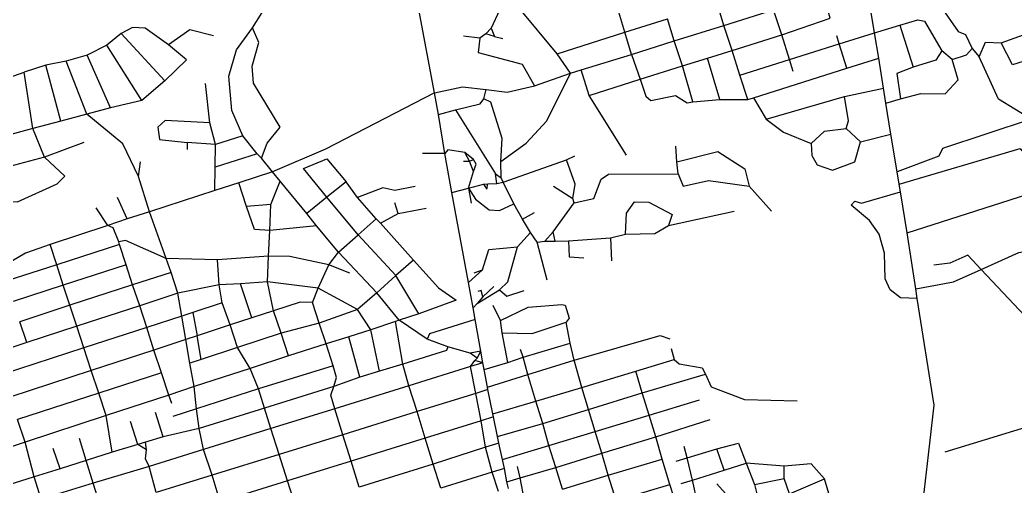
# Model space of a CAD drawing. Header units: metres. Extents: x 609554 to 651406, y 4826501 to 4857446.
# Drawn here: x 626552 to 630719, y 4843043 to 4844996 of the extents above; entities that cross this region are included whole.
import ezdxf

# ---------------------------------------------------------------- set-up
doc = ezdxf.new("R2010")
doc.units = ezdxf.units.M

msp = doc.modelspace()

# ---------------------------------------------------------------- linework, layer by layer
at = {"layer": 'ROADS'}
for points in [[(630191.9, 4845226.7), (630264.2, 4845148.9), (630292.3, 4845083.1), (630325.2, 4845068.8), (630369.7, 4845074.2), (630406.3, 4845053.7), (630480.6, 4844946.8), (630510.9, 4844934.1), (630539.6, 4844876.7)], [(629742.1, 4844933.1), (629945, 4845003.7), (629917.3, 4845101.9)], [(627526.4, 4844963.4), (627606.4, 4845092.1)], [(628617, 4845072.6), (628559.8, 4845036.9), (628524.9, 4844960.7)], [(629085.6, 4844943.9), (629051.8, 4845056.4)], [(629499.7, 4844972.2), (629471.2, 4845066.6)], [(630130.1, 4844942), (630109, 4845068.9)], [(628287.8, 4844690.2), (628222.6, 4845039.3)], [(628801.8, 4844853.7), (628643.5, 4845043.1)], [(629499.7, 4844972.2), (629707.9, 4845038.1)], [(629742.1, 4844933.1), (629707.9, 4845038.1)], [(629085.6, 4844943.9), (629263.9, 4845000.6)], [(629291.6, 4844908), (629263.9, 4845000.6)], [(629291.6, 4844908), (629499.7, 4844972.2)], [(629533.8, 4844868), (629499.7, 4844972.2)], [(630130.1, 4844942), (630236.5, 4844973.7)], [(630236.5, 4844973.7), (630311.9, 4844995.9), (630340.2, 4844990.3), (630412.4, 4844866)], [(630236.5, 4844973.7), (630292.7, 4844797.5)], [(630660.7, 4844899.5), (630917.4, 4844992.6)], [(626975.5, 4844939.2), (626916.2, 4844890.4)], [(627174.5, 4844891), (627076.3, 4844961.1), (627023.5, 4844964.4), (626975.5, 4844939.2)], [(627159.2, 4844740.1), (626975.5, 4844939.2)], [(627362.3, 4844928.5), (627263.6, 4844954.5), (627174.5, 4844891)], [(627486.1, 4844510.8), (627438.8, 4844616.9), (627426.6, 4844760.1), (627458.3, 4844870.8), (627526.4, 4844963.4)], [(627563.9, 4844416), (627587.1, 4844479.5), (627641.9, 4844545.9), (627529.5, 4844731.3), (627524.2, 4844802.3), (627552.9, 4844901.6), (627526.4, 4844963.4)], [(628478.3, 4844919.1), (628409, 4844928.3)], [(628503.4, 4844937.2), (628478.3, 4844919.1)], [(628524.9, 4844960.7), (628503.4, 4844937.2)], [(628539.7, 4844926.8), (628503.4, 4844937.2)], [(628524.9, 4844960.7), (628539.7, 4844926.8)], [(628801.8, 4844853.7), (629085.6, 4844943.9)], [(629113.1, 4844851), (629085.6, 4844943.9)], [(629533.8, 4844868), (629742.1, 4844933.1)], [(629774, 4844829.9), (629742.1, 4844933.1)], [(629982.4, 4844895.9), (629972.2, 4844929.1)], [(629982.4, 4844895.9), (630130.1, 4844942)], [(630147.9, 4844835.5), (630130.1, 4844942)], [(626916.2, 4844890.4), (626833.4, 4844847.8)], [(627062.8, 4844658.9), (626916.2, 4844890.4)], [(627159.2, 4844740.1), (627250.1, 4844828.2), (627174.5, 4844891)], [(628478.3, 4844919.1), (628471.5, 4844859.1), (628655.5, 4844810.6), (628706.7, 4844719.7)], [(628539.7, 4844926.8), (628573.7, 4844918.7)], [(629113.1, 4844851), (629291.6, 4844908)], [(629326.2, 4844803.5), (629291.6, 4844908)], [(629774, 4844829.9), (629982.4, 4844895.9)], [(630014.2, 4844793.3), (629982.4, 4844895.9)], [(630569.1, 4844840.7), (630595.7, 4844902.4), (630660.7, 4844899.5)], [(630964.3, 4844905.1), (630898.8, 4844867.3), (630708.6, 4844807.2), (630660.7, 4844899.5)], [(626833.4, 4844847.8), (626745.5, 4844823.4)], [(626931.7, 4844627.8), (626833.4, 4844847.8)], [(628856.8, 4844773.4), (628801.8, 4844853.7)], [(628902.7, 4844786.4), (629113.1, 4844851)], [(629113.1, 4844851), (629149.1, 4844747.7)], [(629430.9, 4844836.2), (629533.8, 4844868)], [(629566.7, 4844764), (629533.8, 4844868)], [(630412.4, 4844866), (630387.6, 4844827.7), (630292.7, 4844797.5)], [(630456.2, 4844829.5), (630412.4, 4844866)], [(630456.2, 4844829.5), (630515.7, 4844849), (630539.6, 4844876.7)], [(630539.6, 4844876.7), (630569.1, 4844840.7)], [(626660.1, 4844806.5), (626569.2, 4844776.6)], [(626745.5, 4844823.4), (626660.1, 4844806.5)], [(626722.9, 4844572.1), (626660.1, 4844806.5)], [(626831.9, 4844600.8), (626745.5, 4844823.4)], [(629149.1, 4844747.7), (629326.2, 4844803.5)], [(629326.2, 4844803.5), (629430.9, 4844836.2)], [(629369.8, 4844652.8), (629326.2, 4844803.5)], [(629482.2, 4844661.9), (629430.9, 4844836.2)], [(629566.7, 4844764), (629774, 4844829.9)], [(629789.9, 4844780.4), (629774, 4844829.9)], [(630014.2, 4844793.3), (630147.9, 4844835.5)], [(630168.1, 4844710.3), (630147.9, 4844835.5)], [(630239.2, 4844664.9), (630324.4, 4844688), (630426.5, 4844686.4), (630481, 4844744.5), (630456.2, 4844829.5)], [(630786.6, 4844580.2), (630649.3, 4844663.5), (630569.1, 4844840.7)], [(626513.6, 4844516.1), (626486.9, 4844613.3), (626483.6, 4844745.6), (626569.2, 4844776.6)], [(626606.5, 4844540.8), (626569.2, 4844776.6)], [(628565.3, 4844402.8), (628672, 4844479.8), (628758.9, 4844572.9), (628856.8, 4844773.4)], [(628706.7, 4844719.7), (628856.8, 4844773.4)], [(628856.8, 4844773.4), (628902.7, 4844786.4)], [(628935.7, 4844679.2), (628902.7, 4844786.4)], [(629599.3, 4844662.5), (629566.7, 4844764)], [(629623.3, 4844669.8), (630014.2, 4844793.3)], [(630292.7, 4844797.5), (630224.5, 4844771.2), (630239.2, 4844664.9)], [(627159.2, 4844740.1), (627062.8, 4844658.9)], [(627347, 4844565.3), (627328.8, 4844730.1)], [(628504.4, 4844704.2), (628592.5, 4844693.7), (628706.7, 4844719.7)], [(628935.7, 4844679.2), (629149.1, 4844747.7)], [(629149.1, 4844747.7), (629173, 4844675.8), (629193.3, 4844657.9), (629297.6, 4844678.8), (629345.8, 4844649), (629369.8, 4844652.8)], [(628287.8, 4844690.2), (627832.2, 4844454.4), (627609.3, 4844359.3)], [(628287.8, 4844690.2), (628405.5, 4844716.1), (628504.4, 4844704.2)], [(628304.5, 4844599.1), (628287.8, 4844690.2)], [(628495.2, 4844665.7), (628504.4, 4844704.2)], [(629092.3, 4844429.3), (628935.7, 4844679.2)], [(630005.3, 4844675.2), (630168.1, 4844710.3)], [(630178.1, 4844647.6), (630168.1, 4844710.3)], [(627062.8, 4844658.9), (626931.7, 4844627.8)], [(628375.4, 4844619), (628478.7, 4844643.6), (628495.2, 4844665.7)], [(628565.3, 4844402.8), (628571.9, 4844498.7), (628523.4, 4844651.9), (628495.2, 4844665.7)], [(629369.8, 4844652.8), (629482.2, 4844661.9)], [(629482.2, 4844661.9), (629599.3, 4844662.5)], [(629599.3, 4844662.5), (629623.3, 4844669.8)], [(629623.3, 4844669.8), (629676.8, 4844579.8)], [(629676.8, 4844579.8), (630005.3, 4844675.2)], [(630012.4, 4844541.5), (630021.6, 4844573.3), (630005.3, 4844675.2)], [(630178.1, 4844647.6), (630239.2, 4844664.9)], [(630198.3, 4844516.9), (630178.1, 4844647.6)], [(626831.9, 4844600.8), (626722.9, 4844572.1)], [(626931.7, 4844627.8), (626831.9, 4844600.8)], [(627049.1, 4844339.8), (626982.9, 4844476.2), (626831.9, 4844600.8)], [(628304.5, 4844599.1), (628375.4, 4844619)], [(628330.8, 4844436.5), (628304.5, 4844599.1)], [(628375.4, 4844619), (628543.3, 4844351.2)], [(626722.9, 4844572.1), (626606.5, 4844540.8)], [(627347, 4844565.3), (627160, 4844574.4), (627129.8, 4844546.4), (627135.9, 4844495.4), (627252.4, 4844482.2)], [(627371.6, 4844473.9), (627347, 4844565.3)], [(629676.8, 4844579.8), (629749.6, 4844526.1), (629864.7, 4844478.2)], [(630786.6, 4844580.2), (630414.9, 4844457), (630399.4, 4844425.2), (630225.3, 4844359.7)], [(626606.5, 4844540.8), (626513.6, 4844516.1)], [(626654.5, 4844421.2), (626606.5, 4844540.8)], [(627486.1, 4844510.8), (627371.6, 4844473.9)], [(627545.5, 4844434.8), (627486.1, 4844510.8)], [(629864.7, 4844478.2), (629920.7, 4844529.3), (630012.4, 4844541.5)], [(630012.4, 4844541.5), (630072.1, 4844485.4)], [(630072.1, 4844485.4), (630198.3, 4844516.9)], [(630225.3, 4844359.7), (630198.3, 4844516.9)], [(626819.1, 4844482.7), (626654.5, 4844421.2)], [(627252.4, 4844482.2), (627252.5, 4844453.1)], [(627371.6, 4844473.9), (627252.4, 4844482.2)], [(627370, 4844378.2), (627371.6, 4844473.9)], [(629864.7, 4844478.2), (629868.1, 4844428.1), (629890.2, 4844389.1), (629954.5, 4844366.2), (630047.9, 4844401.2), (630072.1, 4844485.4)], [(626654.5, 4844421.2), (626507.9, 4844381.5), (626448.4, 4844398.6), (626404.3, 4844443.4)], [(627545.5, 4844434.8), (627370, 4844378.2)], [(627563.9, 4844416), (627545.5, 4844434.8)], [(628330.8, 4844436.5), (628238.1, 4844436.8)], [(628414.4, 4844440.4), (628343.7, 4844451.4), (628330.8, 4844436.5)], [(628361.2, 4844272.5), (628330.8, 4844436.5)], [(628451.6, 4844411.6), (628414.4, 4844440.4)], [(628433.9, 4844404.7), (628414.4, 4844440.4)], [(629303, 4844401.6), (629298.4, 4844467.1)], [(629303, 4844401.6), (629474.8, 4844444.2), (629587.5, 4844372), (629605.9, 4844298.6)], [(630233.4, 4844307.6), (630739.6, 4844457.4), (630747.2, 4844447.2)], [(626428.8, 4844237), (626541.5, 4844233.4), (626708.1, 4844309), (626740, 4844340.5), (626654.5, 4844421.2)], [(627049.1, 4844339.8), (627056.9, 4844401.7)], [(627609.3, 4844359.3), (627563.9, 4844416)], [(627837.5, 4844252.7), (627739, 4844373.2), (627837.5, 4844413.7), (627918.7, 4844317.6)], [(628410, 4844403.4), (628433.9, 4844404.7)], [(628433.9, 4844404.7), (628451.6, 4844411.6)], [(628450.8, 4844360.7), (628433.9, 4844404.7)], [(628450.8, 4844360.7), (628462.6, 4844391), (628451.6, 4844411.6)], [(628566.8, 4844334.3), (628565.3, 4844402.8)], [(628575.7, 4844315.9), (628840.6, 4844409.7)], [(628840.6, 4844409.7), (628876, 4844425.7)], [(628867.1, 4844248.1), (628876.7, 4844307.5), (628840.6, 4844409.7)], [(629307.9, 4844351.3), (629303, 4844401.6)], [(627368.2, 4844280.6), (627370, 4844378.2)], [(627609.3, 4844359.3), (627468.5, 4844313.8)], [(627642, 4844320.5), (627609.3, 4844359.3)], [(628430.8, 4844291.5), (628450.8, 4844360.7)], [(628549.4, 4844309.8), (628543.3, 4844351.2)], [(628543.3, 4844351.2), (628566.8, 4844334.3)], [(628873.3, 4844229.9), (628954.5, 4844248.2), (628985.6, 4844329.2), (629016.6, 4844349.3), (629307.9, 4844351.3)], [(629307.9, 4844351.3), (629329.2, 4844298.8), (629434.6, 4844323.1), (629605.9, 4844298.6)], [(630233.4, 4844307.6), (630225.3, 4844359.7)], [(627095.3, 4844192.1), (627049.1, 4844339.8)], [(627468.5, 4844313.8), (627368.2, 4844280.6)], [(627500.6, 4844214.4), (627468.5, 4844313.8)], [(627603.2, 4844221.9), (627642, 4844320.5)], [(627753.7, 4844184.6), (627642, 4844320.5)], [(627918.7, 4844317.6), (627837.5, 4844252.7)], [(627966.2, 4844251.8), (627918.7, 4844317.6)], [(628430.8, 4844291.5), (628492.7, 4844307.6)], [(628492.7, 4844307.6), (628511.2, 4844309.6)], [(628492.7, 4844307.6), (628507.8, 4844287.2), (628511.2, 4844309.6)], [(628511.2, 4844309.6), (628549.4, 4844309.8)], [(628549.4, 4844309.8), (628575.7, 4844315.9)], [(628575.7, 4844315.9), (628566.8, 4844334.3)], [(628620.3, 4844224.7), (628575.7, 4844315.9)], [(630238.7, 4844275.4), (630233.4, 4844307.6)], [(627368.2, 4844280.6), (627095.3, 4844192.1)], [(628206.8, 4844297.7), (628122.6, 4844281.7), (628071.3, 4844291.7), (627966.2, 4844251.8)], [(628361.2, 4844272.5), (628430.8, 4844291.5)], [(628430.7, 4843896.3), (628361.2, 4844272.5)], [(628430.8, 4844291.5), (628442.2, 4844227.5)], [(628430.8, 4844291.5), (628459.4, 4844245.3), (628517.1, 4844199.7), (628560.5, 4844196.8), (628620.3, 4844224.7)], [(628786, 4844298.9), (628867.1, 4844248.1)], [(629605.9, 4844298.6), (629699.3, 4844194.6)], [(630309.4, 4843829.1), (630239.9, 4843832.1), (630195.8, 4843864.7), (630174.4, 4843910.4), (630172.5, 4844018.8), (630149.9, 4844097.8), (630109.4, 4844155.2), (630033, 4844219.1), (630047.9, 4844237), (630075.6, 4844227.6), (630238.7, 4844275.4)], [(630266.9, 4844103.7), (630238.7, 4844275.4)], [(630266.9, 4844103.7), (630842, 4844288.4), (630877.1, 4844192.3), (631021.7, 4844242.1)], [(627000.6, 4844161.9), (626960.7, 4844252.3)], [(627603.2, 4844221.9), (627500.6, 4844214.4)], [(627598, 4844112.9), (627603.2, 4844221.9)], [(627837.5, 4844252.7), (627753.7, 4844184.6)], [(627968.5, 4844095.2), (627837.5, 4844252.7)], [(628043.7, 4844162.7), (627966.2, 4844251.8)], [(628136.2, 4844184.5), (628122.1, 4844229.7)], [(628656.1, 4844160.5), (628620.3, 4844224.7)], [(628784.8, 4844108.5), (628873.3, 4844229.9)], [(628873.3, 4844229.9), (628867.1, 4844248.1)], [(629088.1, 4844097.7), (629092.3, 4844186.7), (629125.8, 4844234.2), (629185.8, 4844231.7), (629283.3, 4844180.6), (629267.6, 4844133.8)], [(626920.5, 4844134.9), (626871.5, 4844208.3)], [(627095.3, 4844192.1), (627000.6, 4844161.9)], [(627164, 4843995.8), (627095.3, 4844192.1)], [(627598, 4844112.9), (627533.7, 4844117.7), (627500.6, 4844214.4)], [(627794.2, 4844133.3), (627753.7, 4844184.6)], [(628061.2, 4844143.9), (628136.2, 4844184.5)], [(628136.2, 4844184.5), (628253, 4844207.5)], [(628656.1, 4844160.5), (628707.2, 4844189.3)], [(629267.6, 4844133.8), (629542.1, 4844194.3)], [(627000.6, 4844161.9), (626920.5, 4844134.9)], [(627968.5, 4844095.2), (628043.7, 4844162.7)], [(628061.2, 4844143.9), (628043.7, 4844162.7)], [(628200.4, 4843989.8), (628061.2, 4844143.9)], [(628690.1, 4844105.8), (628656.1, 4844160.5)], [(626920.5, 4844134.9), (626678.3, 4844055.2)], [(626965.8, 4844066.4), (626942.5, 4844124.3), (626920.5, 4844134.9)], [(627593.6, 4844005.4), (627598, 4844112.9)], [(627794.2, 4844133.3), (627598, 4844112.9)], [(627886.1, 4844022.1), (627794.2, 4844133.3)], [(627886.1, 4844022.1), (627968.5, 4844095.2)], [(628126.6, 4843924.6), (627968.5, 4844095.2)], [(628635.5, 4844044.6), (628690.1, 4844105.8)], [(628718.2, 4844064.2), (628690.1, 4844105.8)], [(628750.4, 4844068.3), (628784.8, 4844108.5)], [(628792.6, 4844069.5), (628784.8, 4844108.5)], [(629024.6, 4844083.5), (629088.1, 4844097.7)], [(629088.1, 4844097.7), (629211.2, 4844100.3), (629267.6, 4844133.8)], [(630302.8, 4843869.1), (630266.9, 4844103.7)], [(626678.3, 4844055.2), (626575.9, 4844018.7), (626473.8, 4843959.2)], [(626706, 4843969.5), (626678.3, 4844055.2)], [(626969.4, 4844054.7), (626706, 4843969.5)], [(627164, 4843995.8), (626994.4, 4844071.8), (626965.8, 4844066.4)], [(626969.4, 4844054.7), (626965.8, 4844066.4)], [(626997.3, 4843969.3), (626969.4, 4844054.7)], [(628718.2, 4844064.2), (628750.4, 4844068.3)], [(628759.2, 4843906), (628718.2, 4844064.2)], [(628750.4, 4844068.3), (628792.6, 4844069.5)], [(628792.6, 4844069.5), (628849.1, 4844070)], [(628849.1, 4844070), (629024.6, 4844083.5)], [(628849.1, 4844070), (628851.8, 4844003), (628913.5, 4843999.2)], [(629024.6, 4844083.5), (629028.6, 4843986)], [(627845.3, 4843969.9), (627886.1, 4844022.1)], [(628046.3, 4843852.4), (627886.1, 4844022.1)], [(628488.3, 4843948.9), (628515.6, 4844033.9), (628635.5, 4844044.6)], [(628559.5, 4843864.3), (628594.6, 4843898.8), (628635.5, 4844044.6)], [(630576.6, 4843949.6), (630521.4, 4844010.8), (630445.5, 4843976.4), (630378.1, 4843968.9)], [(630576.6, 4843949.6), (630735, 4844020.7), (630814.1, 4844035.7)], [(626706, 4843969.5), (626493, 4843900.6)], [(626732.6, 4843885), (626706, 4843969.5)], [(626997.3, 4843969.3), (626732.6, 4843885)], [(627024.1, 4843886.3), (626997.3, 4843969.3)], [(627185.8, 4843937.2), (627164, 4843995.8)], [(627379.7, 4843990.7), (627164, 4843995.8)], [(627593.6, 4844005.4), (627379.7, 4843990.7)], [(627386.5, 4843885.6), (627379.7, 4843990.7)], [(627589.2, 4843899), (627593.6, 4844005.4)], [(627845.3, 4843969.9), (627682.3, 4844004.9), (627593.6, 4844005.4)], [(627800.9, 4843871.4), (627845.3, 4843969.9)], [(627933.4, 4843934.3), (627845.3, 4843969.9)], [(628200.4, 4843989.8), (628126.6, 4843924.6)], [(628200.4, 4843989.8), (628305.4, 4843872.9), (628379.3, 4843821.2), (628222.3, 4843764.3)], [(627185.8, 4843937.2), (627024.1, 4843886.3)], [(627212.6, 4843850.6), (627185.8, 4843937.2)], [(628430.7, 4843896.3), (628488.3, 4843948.9)], [(628453.4, 4843935.7), (628488.3, 4843948.9)], [(630302.8, 4843869.1), (630461.3, 4843897.8), (630576.6, 4843949.6)], [(630576.6, 4843949.6), (631101.5, 4843393.4)], [(627024.1, 4843886.3), (626760.8, 4843800.5)], [(627053.6, 4843797.3), (627024.1, 4843886.3)], [(627386.5, 4843885.6), (627212.6, 4843850.6)], [(627475.9, 4843890.6), (627386.5, 4843885.6)], [(627399.6, 4843811.1), (627386.5, 4843885.6)], [(627589.2, 4843899), (627475.9, 4843890.6)], [(627523.4, 4843747.6), (627475.9, 4843890.6)], [(627614.4, 4843777.3), (627589.2, 4843899)], [(627800.9, 4843871.4), (627589.2, 4843899)], [(628126.6, 4843924.6), (628046.3, 4843852.4)], [(628222.3, 4843764.3), (628126.6, 4843924.6)], [(628449.5, 4843789.1), (628430.7, 4843896.3)], [(626732.6, 4843885), (626523.6, 4843816.6)], [(626760.8, 4843800.5), (626732.6, 4843885)], [(627212.6, 4843850.6), (627053.6, 4843797.3)], [(627229.4, 4843755.1), (627212.6, 4843850.6)], [(627777, 4843811.8), (627800.9, 4843871.4)], [(627966.2, 4843782), (627800.9, 4843871.4)], [(628046.3, 4843852.4), (627966.2, 4843782)], [(628140, 4843737.2), (628046.3, 4843852.4)], [(628466.6, 4843807), (628559.5, 4843864.3)], [(628490.1, 4843835.3), (628483.6, 4843862.6), (628469.2, 4843857.3)], [(628536.7, 4843878.5), (628490.1, 4843835.3)], [(628559.5, 4843864.3), (628591.5, 4843838.3), (628663.3, 4843862.2)], [(630309.4, 4843829.1), (630302.8, 4843869.1)], [(627399.6, 4843811.1), (627275.5, 4843770.1)], [(627432.1, 4843717.6), (627399.6, 4843811.1)], [(627777, 4843811.8), (627725.5, 4843812.8), (627614.4, 4843777.3)], [(627805.1, 4843725.7), (627777, 4843811.8)], [(628449.5, 4843789.1), (628466.6, 4843807)], [(628490.1, 4843835.3), (628466.6, 4843807)], [(628564.2, 4843736.2), (628680.8, 4843792.1), (628821.7, 4843803.4), (628835.4, 4843800.2), (628851.2, 4843746.7), (628839.9, 4843729.8)], [(630355.8, 4843173.7), (630379.9, 4843381.1), (630309.4, 4843829.1)], [(626760.8, 4843800.5), (626551.8, 4843731)], [(626790.4, 4843712.8), (626760.8, 4843800.5)], [(627053.6, 4843797.3), (626790.4, 4843712.8)], [(627082.8, 4843707.8), (627053.6, 4843797.3)], [(627275.5, 4843770.1), (627229.4, 4843755.1)], [(627275.5, 4843770.1), (627293.9, 4843671.9)], [(627614.4, 4843777.3), (627523.4, 4843747.6)], [(627645.7, 4843683), (627614.4, 4843777.3)], [(627966.2, 4843782), (627805.1, 4843725.7)], [(628021.2, 4843697.8), (627966.2, 4843782)], [(628222.3, 4843764.3), (628140, 4843737.2)], [(628457.8, 4843740.1), (628449.5, 4843789.1)], [(628564.2, 4843736.2), (628533.8, 4843798.8)], [(626580.4, 4843643.8), (626551.8, 4843731)], [(627229.4, 4843755.1), (627082.8, 4843707.8)], [(627246.9, 4843656.3), (627229.4, 4843755.1)], [(627523.4, 4843747.6), (627432.1, 4843717.6)], [(627805.1, 4843725.7), (627645.7, 4843683)], [(627834.1, 4843638), (627805.1, 4843725.7)], [(628124.6, 4843731.7), (628021.2, 4843697.8)], [(628140, 4843737.2), (628124.6, 4843731.7)], [(628155.7, 4843554.1), (628124.6, 4843731.7)], [(628256.8, 4843658.1), (628140, 4843737.2)], [(628457.8, 4843740.1), (628266.6, 4843680.9), (628256.8, 4843658.1)], [(628481.6, 4843608.3), (628457.8, 4843740.1)], [(628570.8, 4843685.2), (628564.2, 4843736.2)], [(628570.8, 4843685.2), (628696.3, 4843681.4), (628839.9, 4843729.8)], [(628855.8, 4843641.9), (628839.9, 4843729.8)], [(626790.4, 4843712.8), (626580.4, 4843643.8)], [(626819.3, 4843622.5), (626790.4, 4843712.8)], [(627082.8, 4843707.8), (626819.3, 4843622.5)], [(627112.7, 4843611.8), (627082.8, 4843707.8)], [(627432.1, 4843717.6), (627293.9, 4843671.9)], [(627462.6, 4843623.4), (627432.1, 4843717.6)], [(627645.7, 4843683), (627462.6, 4843623.4)], [(627676.3, 4843589), (627645.7, 4843683)], [(628021.2, 4843697.8), (627929.4, 4843667.4)], [(628057.8, 4843523.5), (628021.2, 4843697.8)], [(628594.6, 4843560.6), (628570.8, 4843685.2)], [(626580.4, 4843643.8), (626449.3, 4843601.3)], [(627246.9, 4843656.3), (627112.7, 4843611.8)], [(627293.9, 4843671.9), (627246.9, 4843656.3)], [(627263.9, 4843557.6), (627246.9, 4843656.3)], [(627311.1, 4843572.5), (627293.9, 4843671.9)], [(627834.1, 4843638), (627676.3, 4843589)], [(627929.4, 4843667.4), (627834.1, 4843638)], [(627863.2, 4843547.1), (627834.1, 4843638)], [(627975.7, 4843498.7), (627929.4, 4843667.4)], [(628343.3, 4843626.1), (628256.8, 4843658.1)], [(628659, 4843582.5), (628855.8, 4843641.9)], [(628872.6, 4843570.9), (628855.8, 4843641.9)], [(628872.6, 4843570.9), (629232.2, 4843673.9), (629273.5, 4843659.6)], [(626819.3, 4843622.5), (626478, 4843509.8)], [(626850.1, 4843527.6), (626819.3, 4843622.5)], [(627112.7, 4843611.8), (626850.1, 4843527.6)], [(627144.8, 4843517.4), (627112.7, 4843611.8)], [(627462.6, 4843623.4), (627311.1, 4843572.5)], [(627515.5, 4843535), (627462.6, 4843623.4)], [(628343.3, 4843626.1), (628337.6, 4843610.4), (628155.7, 4843554.1)], [(628438, 4843599), (628343.3, 4843626.1)], [(628481.6, 4843608.3), (628438, 4843599)], [(628467.2, 4843579.3), (628438, 4843599)], [(628467.2, 4843579.3), (628481.6, 4843608.3)], [(628490.5, 4843559), (628481.6, 4843608.3)], [(628659, 4843582.5), (628648, 4843614.7)], [(629279.2, 4843619.1), (629291.5, 4843572.9)], [(627311.1, 4843572.5), (627263.9, 4843557.6)], [(627282.3, 4843459.4), (627263.9, 4843557.6)], [(627676.3, 4843589), (627515.5, 4843535)], [(628155.7, 4843554.1), (628057.8, 4843523.5)], [(628181, 4843463), (628155.7, 4843554.1)], [(628438.9, 4843543.4), (628456.5, 4843568.6)], [(628490.5, 4843559), (628438.9, 4843543.4)], [(628456.5, 4843568.6), (628467.2, 4843579.3)], [(628490.5, 4843559), (628456.5, 4843568.6)], [(628495.3, 4843530.7), (628490.5, 4843559)], [(628495.3, 4843530.7), (628594.6, 4843560.6)], [(628594.6, 4843560.6), (628659, 4843582.5)], [(628679.3, 4843510.8), (628659, 4843582.5)], [(628679.3, 4843510.8), (628872.6, 4843570.9)], [(628904.8, 4843455.5), (628872.6, 4843570.9)], [(629130.7, 4843524.7), (629291.5, 4843572.9)], [(629291.5, 4843572.9), (629312.7, 4843555.5), (629408.1, 4843537.5), (629422.6, 4843511.9)], [(626850.1, 4843527.6), (626510.4, 4843414.9)], [(626882.2, 4843432.3), (626850.1, 4843527.6)], [(627144.8, 4843517.4), (626882.2, 4843432.3)], [(627175.4, 4843424.2), (627144.8, 4843517.4)], [(627515.5, 4843535), (627282.3, 4843459.4)], [(627551.6, 4843449.5), (627515.5, 4843535)], [(627863.2, 4843547.1), (627551.6, 4843449.5)], [(627866.1, 4843460), (627877.4, 4843498.3), (627863.2, 4843547.1)], [(628057.8, 4843523.5), (627975.7, 4843498.7)], [(628438.9, 4843543.4), (628181, 4843463)], [(628460.5, 4843431.2), (628438.9, 4843543.4)], [(628509.6, 4843457.3), (628495.3, 4843530.7)], [(628509.6, 4843457.3), (628679.3, 4843510.8)], [(628712.8, 4843399), (628679.3, 4843510.8)], [(628904.8, 4843455.5), (629130.7, 4843524.7)], [(629157.4, 4843433.2), (629130.7, 4843524.7)], [(629157.4, 4843433.2), (629422.6, 4843511.9)], [(629422.6, 4843511.9), (629446.9, 4843458.9), (629585.9, 4843405.7), (629806.6, 4843399.5)], [(627975.7, 4843498.7), (627866.1, 4843460)], [(626882.2, 4843432.3), (626542.2, 4843321.4)], [(626913.2, 4843338.3), (626882.2, 4843432.3)], [(627282.3, 4843459.4), (627175.4, 4843424.2)], [(627291.5, 4843366.7), (627282.3, 4843459.4)], [(627551.6, 4843449.5), (627291.5, 4843366.7)], [(627576.1, 4843368.7), (627551.6, 4843449.5)], [(627866.1, 4843460), (627576.1, 4843368.7)], [(627870.3, 4843367), (627854, 4843423.2), (627866.1, 4843460)], [(628181, 4843463), (627870.3, 4843367)], [(628215.1, 4843354.8), (628181, 4843463)], [(628460.5, 4843431.2), (628215.1, 4843354.8)], [(628511.3, 4843446.8), (628460.5, 4843431.2)], [(628483.7, 4843316.5), (628460.5, 4843431.2)], [(628511.3, 4843446.8), (628509.6, 4843457.3)], [(628532.5, 4843344.8), (628511.3, 4843446.8)], [(628712.8, 4843399), (628904.8, 4843455.5)], [(628933.3, 4843363.5), (628904.8, 4843455.5)], [(628933.3, 4843363.5), (629157.4, 4843433.2)], [(629186.4, 4843340.4), (629157.4, 4843433.2)], [(627175.4, 4843424.2), (626913.2, 4843338.3)], [(627187.5, 4843388.3), (627175.4, 4843424.2)], [(628532.5, 4843344.8), (628712.8, 4843399)], [(628742.3, 4843304.8), (628712.8, 4843399)], [(629186.4, 4843340.4), (629397.1, 4843404.2)], [(630426.7, 4843186.3), (631101.5, 4843393.4)], [(627151.9, 4843248.9), (627120.3, 4843351.1)], [(627291.5, 4843366.7), (627192, 4843334.7)], [(627302.5, 4843284.5), (627291.5, 4843366.7)], [(627576.1, 4843368.7), (627302.5, 4843284.5)], [(627603.3, 4843283.9), (627576.1, 4843368.7)], [(627870.3, 4843367), (627603.3, 4843283.9)], [(627904.1, 4843258), (627870.3, 4843367)], [(628215.1, 4843354.8), (627904.1, 4843258)], [(628249.1, 4843243.7), (628215.1, 4843354.8)], [(628535, 4843333), (628532.5, 4843344.8)], [(628742.3, 4843304.8), (628933.3, 4843363.5)], [(628960.6, 4843271.8), (628933.3, 4843363.5)], [(626573.6, 4843226.5), (626542.2, 4843321.4)], [(626913.2, 4843338.3), (626573.6, 4843226.5)], [(626938.6, 4843184.6), (626913.2, 4843338.3)], [(627046.2, 4843216.7), (627015.6, 4843313.2)], [(628483.7, 4843316.5), (628249.1, 4843243.7)], [(628535, 4843333), (628483.7, 4843316.5)], [(628502.2, 4843205.6), (628483.7, 4843316.5)], [(628552.2, 4843250.5), (628535, 4843333)], [(628552.2, 4843250.5), (628742.3, 4843304.8)], [(628767.3, 4843212.6), (628742.3, 4843304.8)], [(628960.6, 4843271.8), (629186.4, 4843340.4)], [(629214.2, 4843248.7), (629186.4, 4843340.4)], [(629214.2, 4843248.7), (629441.7, 4843321.3)], [(627302.5, 4843284.5), (627151.9, 4843248.9)], [(627320.7, 4843195.4), (627302.5, 4843284.5)], [(627603.3, 4843283.9), (627320.7, 4843195.4)], [(627637.2, 4843174.3), (627603.3, 4843283.9)], [(628767.3, 4843212.6), (628960.6, 4843271.8)], [(628988.5, 4843180), (628960.6, 4843271.8)], [(626573.6, 4843226.5), (626408.5, 4843172.6)], [(626611.2, 4843081.3), (626573.6, 4843226.5)], [(626829.1, 4843149.2), (626801.3, 4843241.9)], [(627078.3, 4843226.5), (627046.2, 4843216.7)], [(627151.9, 4843248.9), (627078.3, 4843226.5)], [(627081.7, 4843194.9), (627078.3, 4843226.5)], [(627904.1, 4843258), (627637.2, 4843174.3)], [(627938.6, 4843147.1), (627904.1, 4843258)], [(628249.1, 4843243.7), (627938.6, 4843147.1)], [(628282.6, 4843134.9), (628249.1, 4843243.7)], [(628557.9, 4843222.6), (628502.2, 4843205.6)], [(628557.9, 4843222.6), (628552.2, 4843250.5)], [(628572.7, 4843153.4), (628557.9, 4843222.6)], [(628988.5, 4843180), (629214.2, 4843248.7)], [(629241.7, 4843155.9), (629214.2, 4843248.7)], [(629470.7, 4843199.1), (629560.9, 4843222), (629593.6, 4843138)], [(626720.8, 4843115.1), (626691, 4843200.6)], [(626938.6, 4843184.6), (626829.1, 4843149.2)], [(627046.2, 4843216.7), (626938.6, 4843184.6)], [(627081.7, 4843194.9), (627046.2, 4843216.7)], [(627093.3, 4843125), (627078.5, 4843156.6), (627081.7, 4843194.9)], [(627320.7, 4843195.4), (627093.3, 4843125)], [(627356.6, 4843087.7), (627320.7, 4843195.4)], [(628502.2, 4843205.6), (628282.6, 4843134.9)], [(628529.1, 4843100.8), (628502.2, 4843205.6)], [(628572.7, 4843153.4), (628767.3, 4843212.6)], [(628795.4, 4843121), (628767.3, 4843212.6)], [(628795.4, 4843121), (628988.5, 4843180)], [(629015.7, 4843088.3), (628988.5, 4843180)], [(629346, 4843161.5), (629334, 4843209)], [(629346, 4843161.5), (629470.7, 4843199.1)], [(629501.5, 4843109.3), (629470.7, 4843199.1)], [(626829.1, 4843149.2), (626720.8, 4843115.1)], [(626858.9, 4843055.1), (626829.1, 4843149.2)], [(627637.2, 4843174.3), (627356.6, 4843087.7)], [(627672.5, 4843064.7), (627637.2, 4843174.3)], [(627938.6, 4843147.1), (627672.5, 4843064.7)], [(627971.9, 4843038.8), (627938.6, 4843147.1)], [(628580.6, 4843116.1), (628572.7, 4843153.4)], [(629015.7, 4843088.3), (629241.7, 4843155.9)], [(629274, 4843049.5), (629241.7, 4843155.9)], [(629299.5, 4843146.9), (629346, 4843161.5)], [(629367.7, 4843066.9), (629346, 4843161.5)], [(629501.5, 4843109.3), (629593.6, 4843138)], [(629752.1, 4843126.7), (629593.6, 4843138)], [(629593.6, 4843138), (629627.7, 4843049.1)], [(629920.6, 4843072.5), (629865.1, 4843136.4), (629752.1, 4843126.7)], [(630323.6, 4842882.9), (630355.8, 4843173.7)], [(626720.8, 4843115.1), (626611.2, 4843081.3)], [(627093.3, 4843125), (626858.9, 4843055.1)], [(627122.5, 4843015.4), (627093.3, 4843125)], [(628282.6, 4843134.9), (627971.9, 4843038.8)], [(628314.2, 4843034.5), (628282.6, 4843134.9)], [(628529.1, 4843100.8), (628314.2, 4843034.5)], [(628580.6, 4843116.1), (628529.1, 4843100.8)], [(628555.4, 4843020.5), (628529.1, 4843100.8)], [(628591.1, 4843060.7), (628580.6, 4843116.1)], [(628646.2, 4843077), (628635.8, 4843125)], [(628646.2, 4843077), (628795.4, 4843121)], [(628824.2, 4843030), (628795.4, 4843121)], [(629367.7, 4843066.9), (629501.5, 4843109.3)], [(629751.8, 4843074.8), (629752.1, 4843126.7)], [(626611.2, 4843081.3), (626502, 4843047.1)], [(626640.4, 4842987.5), (626611.2, 4843081.3)], [(626858.9, 4843055.1), (626640.4, 4842987.5)], [(626884.7, 4842970.6), (626858.9, 4843055.1)], [(627356.6, 4843087.7), (627122.5, 4843015.4)], [(627390.1, 4842976.2), (627356.6, 4843087.7)], [(627672.5, 4843064.7), (627390.1, 4842976.2)], [(627706.9, 4842955.7), (627672.5, 4843064.7)], [(628591.1, 4843060.7), (628646.2, 4843077)], [(628597.8, 4843033.2), (628591.1, 4843060.7)], [(628664.8, 4842982.9), (628646.2, 4843077)], [(628824.2, 4843030), (629015.7, 4843088.3)], [(629048.4, 4842981.7), (629015.7, 4843088.3)], [(629321.5, 4843053.1), (629367.7, 4843066.9)], [(629389.2, 4842972.9), (629367.7, 4843066.9)], [(629389.2, 4842972.9), (629507, 4843011), (629469.6, 4843052.3)], [(629627.7, 4843049.1), (629751.8, 4843074.8)], [(629774.2, 4843010.2), (629751.8, 4843074.8)], [(629774.2, 4843010.2), (629920.6, 4843072.5)], [(629950.7, 4842974.1), (629920.6, 4843072.5)], [(629048.4, 4842981.7), (629274, 4843049.5)], [(629309.3, 4842937.1), (629274, 4843049.5)], [(629627.7, 4843049.1), (629647.9, 4842971.3)]]:
    msp.add_lwpolyline(points, dxfattribs=at)

doc.saveas('drawing.dxf')
